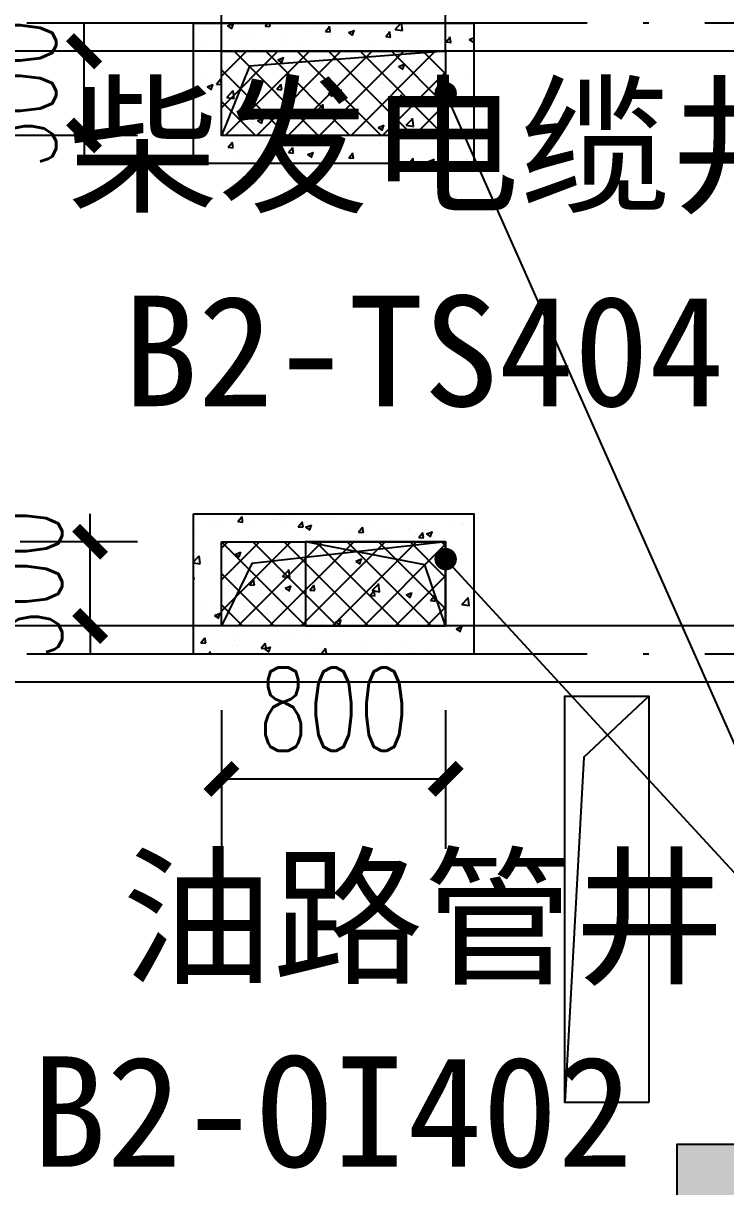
# Model space of a CAD drawing. Extents: x -18502 to 259858, y -468734 to 127958.
# Drawn here: x 73818 to 76324, y -303913 to -299763 of the extents above; entities that cross this region are included whole.
import ezdxf

# ---------------------------------------------------------------- set-up
doc = ezdxf.new("R2010")
doc.units = 0
doc.header["$LTSCALE"] = 1000
doc.linetypes.add('参照-弱电底图$0$DOTE', pattern=[2.42, 2, -0.2, 0.02, -0.2])
doc.layers.get('0').update_dxf_attribs({"linetype": 'CONTINUOUS'})
doc.layers.get('Defpoints').update_dxf_attribs({"linetype": 'CONTINUOUS'})
for name, color, linetype in [('参照-弱电底图$0$COLUMN', 2, 'CONTINUOUS'), ('参照-弱电底图$0$DOTE', 14, '参照-弱电底图$0$DOTE'), ('参照-弱电底图$0$DQ-电气楼板开洞', 5, 'CONTINUOUS'), ('参照-弱电底图$0$PUB_DIM', 3, 'CONTINUOUS'), ('参照-弱电底图$0$PUB_HATCH', 8, 'CONTINUOUS'), ('参照-弱电底图$0$WALL', 2, 'CONTINUOUS'), ('参照-弱电底图$0$变配电留洞', 9, 'CONTINUOUS'), ('参照-弱电底图$0$图层1-房间名称', 4, 'CONTINUOUS'), ('参照-弱电底图$0$图层1-房间编号', 51, 'CONTINUOUS')]:
    doc.layers.add(name, color=color, linetype=linetype)
doc.styles.add('参照-弱电底图$0$_TCH_DIM_T3', font='SIMPLEX', dxfattribs={"width": 0.705882, "bigfont": 'GBCBIG.shx'})
doc.styles.add('参照-弱电底图$0$AUDIT_D_250910134057-0', font='simhei.ttf', dxfattribs={"width": 0.8})
doc.dimstyles.new('参照-弱电底图$0$_TCH_ARCH&&100', dxfattribs={"dimtxt": 297.5, "dimasz": 100, "dimexe": 250, "dimexo": 300, "dimgap": 100, "dimtad": 1, "dimdec": 0, "dimzin": 0, "dimdsep": 46, "dimtxsty": '参照-弱电底图$0$_TCH_DIM_T3', "dimblk": '参照-弱电底图$0$_ArchTick', "dimcen": 0.09, "dimclrt": 7, "dimazin": 2, "dimtfac": 1, "dimtdec": 0, "dimtix": 1, "dimtmove": 2, "dimatfit": 3, "dimfxl": 1, "dimtolj": 1, "dimtzin": 0, "dimarcsym": 0})

# ---------------------------------------------------------------- blocks, each defined once
blk = doc.blocks.new('参照-弱电底图$0$_ArchTick')
at = {"color": 0, "linetype": 'ByBlock', "const_width": 0.4}
blk.add_lwpolyline([(-0.5, -0.5), (0.5, 0.5)], dxfattribs=at)
blk = doc.blocks.new('*D77')
at = {"layer": 'Defpoints', "color": 0, "transparency": 16777216}
for p in [(-1020483.5, -705025.6), (-1019683.5, -705025.6), (-1019683.5, -705571.1)]:
    blk.add_point(p, dxfattribs=at)
at = {"layer": '参照-弱电底图$0$PUB_DIM', "color": 0, "lineweight": -2, "transparency": 16777216}
for p, q in [((-1020483.5, -705325.6), (-1020483.5, -705821.1)), ((-1019683.5, -705325.6), (-1019683.5, -705821.1)), ((-1020483.5, -705571.1), (-1019683.5, -705571.1))]:
    blk.add_line(p, q, dxfattribs=at)
at = {"layer": '参照-弱电底图$0$PUB_DIM', "color": 0, "lineweight": -2, "transparency": 16777216, "xscale": 100, "yscale": 100, "zscale": 100, "rotation": 180}
blk.add_blockref('参照-弱电底图$0$_ArchTick', (-1020483.5, -705571.1), dxfattribs=at)
at = {"layer": '参照-弱电底图$0$PUB_DIM', "color": 0, "lineweight": -2, "transparency": 16777216, "xscale": 100, "yscale": 100, "zscale": 100}
blk.add_blockref('参照-弱电底图$0$_ArchTick', (-1019683.5, -705571.1), dxfattribs=at)
at = {"layer": '参照-弱电底图$0$PUB_DIM', "color": 7, "transparency": 16777216, "insert": (-1020083.5, -705322.3), "char_height": 297.5, "attachment_point": 5, "style": '参照-弱电底图$0$_TCH_DIM_T3'}
blk.add_mtext('\\A1;800', dxfattribs=at)
blk = doc.blocks.new('*D78')
at = {"layer": 'Defpoints', "color": 0, "transparency": 16777216}
for p in [(-1020952.3, -704725.6), (-1020483.5, -704725.6), (-1020483.5, -705025.6)]:
    blk.add_point(p, dxfattribs=at)
at = {"layer": '参照-弱电底图$0$PUB_DIM', "color": 0, "lineweight": -2, "transparency": 16777216}
for p, q in [((-1020952.3, -704725.6), (-1020952.3, -704625.6)), ((-1020783.5, -704725.6), (-1021202.3, -704725.6)), ((-1020952.3, -705025.6), (-1020952.3, -704725.6)), ((-1020783.5, -705025.6), (-1021202.3, -705025.6)), ((-1020952.3, -705025.6), (-1020952.3, -705125.6))]:
    blk.add_line(p, q, dxfattribs=at)
at = {"layer": '参照-弱电底图$0$PUB_DIM', "color": 0, "lineweight": -2, "transparency": 16777216, "xscale": 100, "yscale": 100, "zscale": 100}
for p, rotation in [((-1020952.3, -704725.6), 270), ((-1020952.3, -705025.6), 90)]:
    blk.add_blockref('参照-弱电底图$0$_ArchTick', p, dxfattribs=dict(at, rotation=rotation))
at = {"layer": '参照-弱电底图$0$PUB_DIM', "color": 7, "transparency": 16777216, "insert": (-1021201, -704875.6), "char_height": 297.5, "attachment_point": 5, "rotation": 90, "style": '参照-弱电底图$0$_TCH_DIM_T3'}
blk.add_mtext('\\A1;300', dxfattribs=at)
blk = doc.blocks.new('*D79')
at = {"layer": 'Defpoints', "color": 0, "transparency": 16777216}
for p in [(-1019683.5, -702780.8), (-1020483.5, -703275.6), (-1019683.5, -703275.6)]:
    blk.add_point(p, dxfattribs=at)
at = {"layer": '参照-弱电底图$0$PUB_DIM', "color": 0, "lineweight": -2, "transparency": 16777216}
for p, q in [((-1020483.5, -702975.6), (-1020483.5, -702530.8)), ((-1019683.5, -702975.6), (-1019683.5, -702530.8)), ((-1020483.5, -702780.8), (-1019683.5, -702780.8))]:
    blk.add_line(p, q, dxfattribs=at)
at = {"layer": '参照-弱电底图$0$PUB_DIM', "color": 0, "lineweight": -2, "transparency": 16777216, "xscale": 100, "yscale": 100, "zscale": 100, "rotation": 180}
blk.add_blockref('参照-弱电底图$0$_ArchTick', (-1020483.5, -702780.8), dxfattribs=at)
at = {"layer": '参照-弱电底图$0$PUB_DIM', "color": 0, "lineweight": -2, "transparency": 16777216, "xscale": 100, "yscale": 100, "zscale": 100}
blk.add_blockref('参照-弱电底图$0$_ArchTick', (-1019683.5, -702780.8), dxfattribs=at)
at = {"layer": '参照-弱电底图$0$PUB_DIM', "color": 7, "transparency": 16777216, "insert": (-1020083.5, -702532.1), "char_height": 297.5, "attachment_point": 5, "style": '参照-弱电底图$0$_TCH_DIM_T3'}
blk.add_mtext('\\A1;800', dxfattribs=at)
blk = doc.blocks.new('*D80')
at = {"layer": 'Defpoints', "color": 0, "transparency": 16777216}
for p in [(-1020973.9, -702975.6), (-1020483.5, -702975.6), (-1020483.5, -703275.6)]:
    blk.add_point(p, dxfattribs=at)
at = {"layer": '参照-弱电底图$0$PUB_DIM', "color": 0, "lineweight": -2, "transparency": 16777216}
for p, q in [((-1020973.9, -702975.6), (-1020973.9, -702875.6)), ((-1020783.5, -702975.6), (-1021223.9, -702975.6)), ((-1020973.9, -703275.6), (-1020973.9, -702975.6)), ((-1020783.5, -703275.6), (-1021223.9, -703275.6)), ((-1020973.9, -703275.6), (-1020973.9, -703375.6))]:
    blk.add_line(p, q, dxfattribs=at)
at = {"layer": '参照-弱电底图$0$PUB_DIM', "color": 0, "lineweight": -2, "transparency": 16777216, "xscale": 100, "yscale": 100, "zscale": 100}
for p, rotation in [((-1020973.9, -702975.6), 270), ((-1020973.9, -703275.6), 90)]:
    blk.add_blockref('参照-弱电底图$0$_ArchTick', p, dxfattribs=dict(at, rotation=rotation))
at = {"layer": '参照-弱电底图$0$PUB_DIM', "color": 7, "transparency": 16777216, "insert": (-1021222.7, -703125.6), "char_height": 297.5, "attachment_point": 5, "rotation": 90, "style": '参照-弱电底图$0$_TCH_DIM_T3'}
blk.add_mtext('\\A1;300', dxfattribs=at)
blk = doc.blocks.new('参照-弱电底图$0$_FZH')
at = {"color": 0}
blk.add_lwpolyline([(-0.5, -0.5), (0.5, -0.5), (0.5, 0.5), (-0.5, 0.5)], close=True, dxfattribs=at)
at = {"layer": '参照-弱电底图$0$PUB_HATCH', "color": 0}
blk.add_solid([(-0.5, -0.5), (0.5, -0.5), (-0.5, 0.5), (0.5, 0.5)], dxfattribs=at)
blk = doc.blocks.new('参照-弱电底图$0$柴发洞口916')
at = {"layer": '参照-弱电底图$0$DQ-电气楼板开洞'}
h = blk.add_hatch(dxfattribs=at)
h.set_pattern_fill('ANSI37', color=0, scale=50)
h.set_pattern_definition([(45, (0, 0), (-56.126601, 56.126601), []), (135, (0, 0), (-56.126601, -56.126601), [])])
h.paths.add_polyline_path([(-1020483.5, -702975.6), (-1019683.5, -702975.6), (-1019683.5, -703275.6), (-1020483.5, -703275.6)])
h.paths.add_polyline_path([(-1020483.5, -704725.6), (-1019683.5, -704725.6), (-1019683.5, -705025.6), (-1020483.5, -705025.6)])
h.paths.add_polyline_path([(-1018558.5, -702975.6), (-1018258.5, -702975.6), (-1018258.5, -705025.6), (-1018558.5, -705025.6)])
at = {"layer": '参照-弱电底图$0$DQ-电气楼板开洞', "color": 0}
for p in [(-1019683.5, -703125.6), (-1019683.5, -704787.3)]:
    blk.add_line(p, (-1018260.7, -706333.3), dxfattribs=at)
for points in [[(-1020483.5, -702975.6), (-1019683.5, -702975.6), (-1019683.5, -703275.6), (-1020483.5, -703275.6)], [(-1020483.5, -704725.6), (-1019683.5, -704725.6), (-1019683.5, -705025.6), (-1020483.5, -705025.6)]]:
    blk.add_lwpolyline(points, close=True, dxfattribs=at)
for points in [[(-1019683.5, -702975.6), (-1020383.9, -703028.4), (-1020483.5, -703275.6)], [(-1019683.5, -704725.6), (-1020375.1, -704802.8), (-1020483.5, -705025.6)]]:
    blk.add_lwpolyline(points, dxfattribs=at)
at = {"layer": '参照-弱电底图$0$DQ-电气楼板开洞', "color": 0, "const_width": 40}
for points in [[(-1019691.6, -703107.3, 1), (-1019675.4, -703143.9, 1)], [(-1019697.1, -704772.5, 1), (-1019670, -704802, 1)]]:
    blk.add_lwpolyline(points, format="xyb", close=True, dxfattribs=at)
at = {"layer": '参照-弱电底图$0$PUB_DIM', "color": 0}
for p1, p2, distance, picture, middle in [((-1020483.5, -703275.6), (-1019683.5, -703275.6), 494.8, '*D79', (-1020083.5, -702532.1)), ((-1020483.5, -703275.6), (-1020483.5, -702975.6), 490.4, '*D80', (-1021222.7, -703125.6)), ((-1020483.5, -705025.6), (-1020483.5, -704725.6), 468.8, '*D78', (-1021201, -704875.6)), ((-1020483.5, -705025.6), (-1019683.5, -705025.6), -545.5, '*D77', (-1020083.5, -705322.3))]:
    dim = blk.add_aligned_dim(p1=p1, p2=p2, distance=distance, dimstyle='参照-弱电底图$0$_TCH_ARCH&&100', dxfattribs=at)
    dim.commit()
    dim.dimension.update_dxf_attribs({"geometry": picture, "text_midpoint": middle})

msp = doc.modelspace()

# ---------------------------------------------------------------- linework, layer by layer
at = {"layer": '参照-弱电底图$0$DOTE', "color": 8}
for p, q in [((78250, -299762.7), (72000, -299762.7)), ((78250, -302012.7), (72000, -302012.7))]:
    msp.add_line(p, q, dxfattribs=at)
at = {"layer": '参照-弱电底图$0$DQ-电气楼板开洞', "color": 0, "linetype": 'Continuous'}
for p, q in [((74498, -299773.3), (74498, -299773.3)), ((74547, -299772.1), (74568, -299764)), ((74547, -299772.1), (74561.9, -299782.2)), ((74561.4, -299781.4), (74567.5, -299763.2)), ((74680.8, -299772.6), (74689.1, -299762.7)), ((74680.8, -299772.6), (74698.7, -299774.2)), ((74698.2, -299773.4), (74696.2, -299762.7)), ((74895.9, -299791.5), (74910.4, -299774.2)), ((74913.3, -299792.2), (74909.9, -299773.4)), ((74911.2, -299778.5), (74911.2, -299778.5)), ((75024.8, -299763.5), (75024.8, -299763.5)), ((75089.1, -299773.9), (75089.1, -299773.9)), ((75144.4, -299784.6), (75165.4, -299762.7)), ((75144.4, -299784.6), (75171, -299788.7)), ((75170.5, -299788), (75167.5, -299762.7)), ((75263.1, -299768.7), (75263.1, -299768.7)), ((74432.5, -299799.3), (74432.5, -299799.3)), ((74592.6, -299806.1), (74592.6, -299806.1)), ((74646.6, -299813.3), (74646.6, -299813.3)), ((74752.8, -299812.8), (74752.8, -299812.8)), ((74836.1, -299788.4), (74836.1, -299788.4)), ((74895.9, -299791.5), (74913.9, -299793)), ((74912.9, -299819.6), (74912.9, -299819.6)), ((74914.1, -299803.9), (74914.1, -299803.9)), ((74955.7, -299810.4), (74955.7, -299810.4)), ((74978.2, -299796.1), (74999.2, -299788.1)), ((74978.2, -299796.1), (74993.1, -299806.2)), ((74992.5, -299805.4), (74998.6, -299787.3)), ((75073.1, -299826.4), (75073.1, -299826.4)), ((75107.3, -299791.2), (75107.3, -299791.2)), ((75111.1, -299810.3), (75125.6, -299793)), ((75111.1, -299810.3), (75129, -299811.8)), ((75128.5, -299811), (75125, -299792.2)), ((75326.3, -299829.1), (75340.8, -299811.9)), ((75335.9, -299809.7), (75335.9, -299809.7)), ((75343.7, -299829.9), (75340.2, -299811.1)), ((75409.3, -299820.2), (75425, -299814.1)), ((75409.3, -299820.2), (75424.2, -299830.2)), ((75423.7, -299829.4), (75425, -299825.5)), ((74457.9, -299838.2), (74457.9, -299838.2)), ((74533, -299828.3), (74533, -299828.3)), ((74564.2, -299864), (74564.2, -299864)), ((74645.9, -299854), (74645.9, -299854)), ((74739.1, -299833.9), (74739.1, -299833.9)), ((74801.7, -299831.5), (74801.7, -299831.5)), ((75135.3, -299856.9), (75135.3, -299856.9)), ((75160.9, -299839.8), (75160.9, -299839.8)), ((75210.4, -299847), (75210.4, -299847)), ((75233.2, -299833.1), (75233.2, -299833.1)), ((75259.4, -299868.6), (75259.4, -299868.6)), ((75324.1, -299832.1), (75324.1, -299832.1)), ((75326.3, -299829.1), (75344.2, -299830.7)), ((75393.4, -299839.9), (75393.4, -299839.9)), ((75413.5, -299847.4), (75413.5, -299847.4)), ((74494.3, -299873.2), (74494.3, -299873.2)), ((74726.1, -299892.9), (74747.1, -299884.8)), ((74726.1, -299892.9), (74741, -299903)), ((74740.5, -299902.2), (74746.6, -299884)), ((74757.2, -299906.7), (74757.2, -299906.7)), ((74811, -299899.8), (74811, -299899.8)), ((74832.3, -299896.8), (74832.3, -299896.8)), ((74945.9, -299881.8), (74945.9, -299881.8)), ((74986, -299869.8), (74986, -299869.8)), ((75103.6, -299891.1), (75103.6, -299891.1)), ((75157.2, -299916.9), (75178.2, -299908.8)), ((75171.6, -299926.2), (75177.7, -299908.1)), ((74454.1, -299946.6), (74454.1, -299946.6)), ((74567.7, -299931.6), (74567.7, -299931.6)), ((74636.1, -299929.8), (74636.1, -299929.8)), ((74798, -299931.4), (74798, -299931.4)), ((74952.1, -299910.3), (74952.1, -299910.3)), ((75157.2, -299916.9), (75172.2, -299927)), ((75245.1, -299950.4), (75245.1, -299950.4)), ((75275.5, -299944.7), (75275.5, -299944.7)), ((75409.8, -299947.3), (75409.8, -299947.3)), ((74437.3, -299992.9), (74437.3, -299992.9)), ((74461.1, -299959.9), (74461.1, -299959.9)), ((74474, -299989.6), (74495, -299981.6)), ((74474, -299989.6), (74489, -299999.7)), ((74488.4, -299998.9), (74494.5, -299980.8)), ((74490.7, -299973.1), (74490.7, -299973.1)), ((74507.2, -299979.5), (74521.7, -299962.2)), ((74507.2, -299979.5), (74525.1, -299981)), ((74524.6, -299980.2), (74521.1, -299961.4)), ((74534.2, -299959.4), (74534.2, -299959.4)), ((74642.2, -299953.9), (74642.2, -299953.9)), ((74694.3, -299966.1), (74694.3, -299966.1)), ((74722.4, -299998.3), (74736.9, -299981)), ((74739.8, -299999), (74736.3, -299980.2)), ((74854.5, -299972.9), (74854.5, -299972.9)), ((75014.6, -299979.7), (75014.6, -299979.7)), ((75056.4, -299975.2), (75056.4, -299975.2)), ((75100, -299990.9), (75100, -299990.9)), ((75100.6, -299974.8), (75100.6, -299974.8)), ((75131.5, -299965.3), (75131.5, -299965.3)), ((75174.8, -299986.4), (75174.8, -299986.4)), ((75255.8, -299968.4), (75255.8, -299968.4)), ((74543.8, -300027.2), (74567.2, -300002.8)), ((74543.8, -300027.2), (74570.5, -300031.3)), ((74569.9, -300030.6), (74566.6, -300002.1)), ((74597.5, -299999.7), (74597.5, -299999.7)), ((74678.2, -300025), (74678.2, -300025)), ((74722.4, -299998.3), (74740.3, -299999.9)), ((74753.3, -300015.1), (74753.3, -300015.1)), ((74757.6, -300006.4), (74757.6, -300006.4)), ((74794.4, -300031.2), (74794.4, -300031.2)), ((74867, -300000.2), (74867, -300000.2)), ((74905.2, -300013.7), (74926.2, -300005.6)), ((74905.2, -300013.7), (74920.1, -300023.7)), ((74917.7, -300013.2), (74917.7, -300013.2)), ((74919.5, -300022.9), (74925.6, -300004.8)), ((74925.6, -300004.8), (74925.6, -300004.8)), ((74937.6, -300017.1), (74952, -299999.9)), ((74937.6, -300017.1), (74955.5, -300018.7)), ((74948.4, -300010.1), (74948.4, -300010.1)), ((74955, -300017.9), (74951.5, -299999.1)), ((75077.9, -300020), (75077.9, -300020)), ((75152.7, -300035.9), (75167.2, -300018.7)), ((75170.1, -300036.7), (75166.7, -300017.9)), ((75238, -300026.7), (75238, -300026.7)), ((75334.9, -299993.2), (75334.9, -299993.2)), ((75336.3, -300037.7), (75357.3, -300029.6)), ((75350.7, -300047), (75356.8, -300028.8)), ((75398.2, -300033.5), (75398.2, -300033.5)), ((74487, -300072.9), (74487, -300072.9)), ((74488.8, -300050), (74488.8, -300050)), ((74575.7, -300064.9), (74575.7, -300064.9)), ((74638.6, -300053.7), (74638.6, -300053.7)), ((74750.6, -300034.8), (74750.6, -300034.8)), ((74864, -300076.8), (74887.3, -300052.5)), ((74890.1, -300080.2), (74886.8, -300051.7)), ((75152.7, -300035.9), (75170.7, -300037.5)), ((75166.2, -300068.7), (75166.2, -300068.7)), ((75252.1, -300068.3), (75252.1, -300068.3)), ((75336.3, -300037.7), (75351.2, -300047.8)), ((75355.7, -300043.8), (75355.7, -300043.8)), ((75367.9, -300054.8), (75382.4, -300037.5)), ((75367.9, -300054.8), (75385.9, -300056.3)), ((75385.3, -300055.5), (75381.8, -300036.7)), ((75406.2, -300047.2), (75406.2, -300047.2)), ((74474.5, -300111.9), (74474.5, -300111.9)), ((74653.1, -300110.4), (74674.1, -300102.4)), ((74653.1, -300110.4), (74668, -300120.5)), ((74667.5, -300119.7), (74673.6, -300101.6)), ((74864, -300076.8), (74890.6, -300081)), ((74944.8, -300110), (74944.8, -300110)), ((74977.5, -300093.5), (74977.5, -300093.5)), ((75052.6, -300083.7), (75052.6, -300083.7)), ((75096.3, -300090.8), (75096.3, -300090.8)), ((75184.1, -300126.5), (75207.5, -300102.1)), ((75210.3, -300129.9), (75207, -300101.4)), ((74599.3, -300143.3), (74599.3, -300143.3)), ((74634.7, -300118.6), (74634.7, -300118.6)), ((74634.9, -300153.6), (74634.9, -300153.6)), ((74674.4, -300133.5), (74674.4, -300133.5)), ((74788, -300118.5), (74788, -300118.5)), ((74790.7, -300131.1), (74790.7, -300131.1)), ((74794.8, -300125.4), (74794.8, -300125.4)), ((74955, -300132.2), (74955, -300132.2)), ((75084.2, -300134.5), (75105.2, -300126.4)), ((75084.2, -300134.5), (75099.2, -300144.5)), ((75088.2, -300153.8), (75088.2, -300153.8)), ((75098.6, -300143.7), (75104.7, -300125.6)), ((75115.1, -300138.9), (75115.1, -300138.9)), ((75184.1, -300126.5), (75210.8, -300130.6)), ((75263.1, -300123.7), (75263.1, -300123.7)), ((75275.2, -300145.7), (75275.2, -300145.7)), ((75351.9, -300152.2), (75351.9, -300152.2)), ((75402.5, -300147), (75402.5, -300147)), ((74483.4, -300172.8), (74483.4, -300172.8)), ((74548.8, -300205.1), (74563.3, -300187.9)), ((74566.2, -300205.9), (74562.8, -300187.1)), ((74913.2, -300183.8), (74913.2, -300183.8)), ((75087.3, -300187), (75087.3, -300187)), ((75092.7, -300190.7), (75092.7, -300190.7)), ((75248.5, -300168.2), (75248.5, -300168.2)), ((75276.8, -300162.1), (75276.8, -300162.1)), ((75335, -300189.6), (75335, -300189.6)), ((74548.8, -300205.1), (74566.8, -300206.7)), ((74709.1, -300236.8), (74709.1, -300236.8)), ((74738.3, -300213.8), (74738.3, -300213.8)), ((74764, -300223.9), (74778.5, -300206.7)), ((74764, -300223.9), (74781.9, -300225.5)), ((74781.4, -300224.7), (74777.9, -300205.9)), ((74787.1, -300231), (74787.1, -300231)), ((74832.2, -300231.2), (74853.2, -300223.2)), ((74832.2, -300231.2), (74847.1, -300241.3)), ((74846.6, -300240.5), (74852.6, -300222.4)), ((74898.6, -300211.9), (74898.6, -300211.9)), ((74941.1, -300209.9), (74941.1, -300209.9)), ((74973.7, -300202), (74973.7, -300202)), ((74979.2, -300242.8), (74993.7, -300225.5)), ((74996.6, -300243.5), (74993.1, -300224.7)), ((75160.1, -300219.6), (75160.1, -300219.6)), ((74520.4, -300261.7), (74520.4, -300261.7)), ((74563.3, -300243.9), (74563.3, -300243.9)), ((74595.5, -300251.8), (74595.5, -300251.8)), ((74631.3, -300253.5), (74631.3, -300253.5)), ((74979.2, -300242.8), (74997.1, -300244.3)), ((74985.1, -300249.7), (74985.1, -300249.7)), ((75194.4, -300261.6), (75208.8, -300244.4)), ((75194.4, -300261.6), (75206.6, -300262.7)), ((75211.8, -300262.4), (75208.3, -300243.6)), ((75263.3, -300255.2), (75284.3, -300247.2)), ((75263.3, -300255.2), (75274.3, -300262.7)), ((75278.3, -300262.7), (75283.8, -300246.4)), ((75386.6, -300255.6), (75386.6, -300255.6)), ((75398.9, -300246.9), (75398.9, -300246.9)), ((75423.5, -300262.7), (75423.5, -300262.4)), ((74583.4, -301540.2), (74597.9, -301523)), ((74584.3, -301515.4), (74584.3, -301515.4)), ((74600.8, -301541), (74597.3, -301522.2)), ((74744.4, -301522.2), (74744.4, -301522.2)), ((74783, -301522.3), (74783, -301522.3)), ((74922.1, -301524.4), (74922.1, -301524.4)), ((74487.4, -301548.9), (74487.4, -301548.9)), ((74518.4, -301557.1), (74518.4, -301557.1)), ((74583.4, -301540.2), (74601.3, -301541.8)), ((74583.9, -301551.8), (74583.9, -301551.8)), ((74647.5, -301555.7), (74647.5, -301555.7)), ((74707.9, -301532.2), (74707.9, -301532.2)), ((74739.7, -301529.3), (74739.7, -301529.3)), ((74747.1, -301554.4), (74747.1, -301554.4)), ((74798.6, -301559.1), (74813.1, -301541.8)), ((74798.6, -301559.1), (74816.5, -301560.6)), ((74807.7, -301562.5), (74807.7, -301562.5)), ((74816, -301559.8), (74812.5, -301541)), ((74825.3, -301560.5), (74846.3, -301552.5)), ((74825.3, -301560.5), (74840.3, -301570.6)), ((74839.7, -301569.8), (74845.8, -301551.7)), ((74904.5, -301528.9), (74904.5, -301528.9)), ((74967.8, -301569.2), (74967.8, -301569.2)), ((75013.8, -301577.9), (75028.2, -301560.6)), ((75031.2, -301578.7), (75027.7, -301559.8)), ((75064.7, -301535.7), (75064.7, -301535.7)), ((75197.4, -301566.3), (75197.4, -301566.3)), ((75224.8, -301542.5), (75224.8, -301542.5)), ((75351.4, -301545.2), (75351.4, -301545.2)), ((75385, -301549.2), (75385, -301549.2)), ((75385.4, -301550.9), (75385.4, -301550.9)), ((74432.3, -301571), (74432.3, -301571)), ((74572.2, -301584.4), (74572.2, -301584.4)), ((74890.1, -301608), (74890.1, -301608)), ((75007.2, -301600.7), (75007.2, -301600.7)), ((75013.8, -301577.9), (75031.7, -301579.5)), ((75041.6, -301588.8), (75041.6, -301588.8)), ((75082.3, -301590.8), (75082.3, -301590.8)), ((75128, -301576), (75128, -301576)), ((75195.9, -301575.9), (75195.9, -301575.9)), ((75228.9, -301596.7), (75243.4, -301579.5)), ((75228.9, -301596.7), (75246.9, -301598.3)), ((75246.3, -301597.5), (75242.9, -301578.7)), ((75256.5, -301584.5), (75277.5, -301576.5)), ((75256.5, -301584.5), (75271.4, -301594.6)), ((75270.9, -301593.8), (75276.9, -301575.7)), ((75288.1, -301582.8), (75288.1, -301582.8)), ((74573.3, -301657.3), (74594.3, -301649.2)), ((74580.2, -301651.6), (74580.2, -301651.6)), ((74587.7, -301666.5), (74593.7, -301648.4)), ((74629, -301650.5), (74629, -301650.5)), ((74704.1, -301640.6), (74704.1, -301640.6)), ((74736, -301629.1), (74736, -301629.1)), ((74817.7, -301625.7), (74817.7, -301625.7)), ((75259.6, -301643.3), (75259.6, -301643.3)), ((75347.8, -301645.1), (75347.8, -301645.1)), ((74425, -301684.4), (74445.9, -301662.6)), ((74425, -301687.4), (74449.2, -301691.1)), ((74428.7, -301670.8), (74428.7, -301670.8)), ((74439.5, -301675.4), (74439.5, -301675.4)), ((74448.6, -301690.4), (74445.3, -301661.9)), ((74524.6, -301667.9), (74524.6, -301667.9)), ((74573.3, -301657.3), (74588.2, -301667.3)), ((74684.7, -301674.7), (74684.7, -301674.7)), ((74844.9, -301681.4), (74844.9, -301681.4)), ((75004.4, -301681.3), (75025.4, -301673.2)), ((75004.4, -301681.3), (75019.3, -301691.4)), ((75005, -301688.2), (75005, -301688.2)), ((75018.8, -301690.6), (75024.9, -301672.4)), ((75037.9, -301688.7), (75037.9, -301688.7)), ((75084.6, -301673.3), (75084.6, -301673.3)), ((75117, -301694.2), (75117, -301694.2)), ((75193.8, -301666.2), (75193.8, -301666.2)), ((75306.4, -301669.2), (75306.4, -301669.2)), ((75381.5, -301659.4), (75381.5, -301659.4)), ((74427.2, -301747.8), (74425, -301735.7)), ((74732.4, -301729), (74732.4, -301729)), ((74734.7, -301733.4), (74734.7, -301733.4)), ((74742.7, -301736.6), (74766, -301712.3)), ((74768.8, -301740), (74765.5, -301711.5)), ((74886.4, -301707.9), (74886.4, -301707.9)), ((74909.7, -301703.4), (74909.7, -301703.4)), ((74928.2, -301719), (74928.2, -301719)), ((75003.3, -301709.1), (75003.3, -301709.1)), ((75165.2, -301695), (75165.2, -301695)), ((75325.3, -301701.7), (75325.3, -301701.7)), ((75331.5, -301709.2), (75331.5, -301709.2)), ((74425, -301748.4), (74427.8, -301748.6)), ((74425, -301770.7), (74425, -301770.7)), ((74550.1, -301768.8), (74550.1, -301768.8)), ((74559.8, -301763.4), (74559.8, -301763.4)), ((74576.6, -301751.5), (74576.6, -301751.5)), ((74625, -301765.9), (74639.5, -301748.7)), ((74625, -301765.9), (74643, -301767.5)), ((74625.2, -301758.9), (74625.2, -301758.9)), ((74642.4, -301766.7), (74639, -301747.9)), ((74738.8, -301744), (74738.8, -301744)), ((74742.7, -301736.6), (74769.3, -301740.8)), ((74752.3, -301778.1), (74773.4, -301770)), ((74766.7, -301787.3), (74772.8, -301769.2)), ((74840.2, -301784.7), (74854.7, -301767.5)), ((74857.6, -301785.5), (74854.1, -301766.7)), ((74981.6, -301769.2), (74981.6, -301769.2)), ((75062.8, -301786.3), (75086.2, -301761.9)), ((75089, -301789.7), (75085.6, -301761.2)), ((75156.5, -301739.2), (75156.5, -301739.2)), ((75190.1, -301766.1), (75190.1, -301766.1)), ((75302.6, -301777.7), (75302.6, -301777.7)), ((75344.1, -301744.9), (75344.1, -301744.9)), ((75416.2, -301762.7), (75416.2, -301762.7)), ((74752.3, -301778.1), (74767.3, -301788.1)), ((74806.6, -301799.3), (74806.6, -301799.3)), ((74840.2, -301784.7), (74858.1, -301786.3)), ((74882.8, -301807.8), (74882.8, -301807.8)), ((75034.3, -301788.5), (75034.3, -301788.5)), ((75038, -301812.5), (75038, -301812.5)), ((75055.4, -301803.5), (75069.9, -301786.3)), ((75055.4, -301803.5), (75073.3, -301805.1)), ((75062.8, -301786.3), (75089.5, -301790.4)), ((75072.8, -301804.3), (75069.3, -301785.5)), ((75183.5, -301802.1), (75204.5, -301794)), ((75183.5, -301802.1), (75198.4, -301812.2)), ((75197.9, -301811.4), (75204, -301793.2)), ((75227.5, -301787.6), (75227.5, -301787.6)), ((75270.6, -301822.4), (75285, -301805.1)), ((75288, -301823.1), (75284.5, -301804.3)), ((75383, -301835.9), (75406.4, -301811.6)), ((75409.1, -301839.3), (75405.8, -301810.8)), ((74456.7, -301859.3), (74456.7, -301859.3)), ((74466.2, -301821.2), (74466.2, -301821.2)), ((74572.9, -301851.4), (74572.9, -301851.4)), ((74626.3, -301828), (74626.3, -301828)), ((74631.7, -301829.3), (74631.7, -301829.3)), ((74728.7, -301828.9), (74728.7, -301828.9)), ((74786.4, -301834.7), (74786.4, -301834.7)), ((74849.3, -301837.4), (74849.3, -301837.4)), ((74924.4, -301827.5), (74924.4, -301827.5)), ((74946.6, -301841.5), (74946.6, -301841.5)), ((75106.7, -301848.3), (75106.7, -301848.3)), ((75266.9, -301855), (75266.9, -301855)), ((75270.6, -301822.4), (75288.5, -301823.9)), ((75271.1, -301844.2), (75271.1, -301844.2)), ((75340.5, -301844.8), (75340.5, -301844.8)), ((75383, -301835.9), (75409.7, -301840.1)), ((74471.1, -301887.1), (74471.1, -301887.1)), ((74500.3, -301874.8), (74521.3, -301866.8)), ((74500.3, -301874.8), (74515.2, -301884.9)), ((74514.7, -301884.1), (74520.7, -301866)), ((74529.4, -301861.5), (74529.4, -301861.5)), ((74546.2, -301877.3), (74546.2, -301877.3)), ((74659.9, -301862.3), (74659.9, -301862.3)), ((74689.6, -301868.3), (74689.6, -301868.3)), ((74849.7, -301875), (74849.7, -301875)), ((74931.4, -301898.8), (74952.4, -301890.8)), ((74931.4, -301898.8), (74946.3, -301908.9)), ((74945.8, -301908.1), (74951.9, -301890)), ((75009.8, -301881.8), (75009.8, -301881.8)), ((75030.6, -301888.4), (75030.6, -301888.4)), ((75096.1, -301874.2), (75096.1, -301874.2)), ((75170, -301888.5), (75170, -301888.5)), ((75186.5, -301865.9), (75186.5, -301865.9)), ((75223.7, -301896), (75223.7, -301896)), ((75330.1, -301895.3), (75330.1, -301895.3)), ((75337.3, -301881), (75337.3, -301881)), ((74725.1, -301928.7), (74725.1, -301928.7)), ((74746.2, -301934.3), (74746.2, -301934.3)), ((74879.1, -301907.6), (74879.1, -301907.6)), ((74921.2, -301904.2), (74921.2, -301904.2)), ((74959.1, -301930.8), (74959.1, -301930.8)), ((75148.6, -301905.9), (75148.6, -301905.9)), ((75362.6, -301922.9), (75383.6, -301914.8)), ((75362.6, -301922.9), (75377.5, -301932.9)), ((75376.9, -301932.1), (75383, -301914)), ((74451.5, -301972.7), (74465.9, -301955.5)), ((74451.5, -301972.7), (74469.4, -301974.3)), ((74468.9, -301973.5), (74465.4, -301954.7)), ((74566.6, -301980.4), (74566.6, -301980.4)), ((74569.3, -301951.2), (74569.3, -301951.2)), ((74571.3, -301964.3), (74571.3, -301964.3)), ((74580.9, -301980.6), (74580.9, -301980.6)), ((74666.7, -301991.6), (74681.1, -301974.3)), ((74684.1, -301992.3), (74680.6, -301973.5)), ((74770.4, -301955.7), (74770.4, -301955.7)), ((74845.5, -301945.8), (74845.5, -301945.8)), ((75182.8, -301965.8), (75182.8, -301965.8)), ((75336.8, -301944.7), (75336.8, -301944.7)), ((74467.3, -301995.6), (74467.3, -301995.6)), ((74477.8, -302012.7), (74485.6, -302004.5)), ((74486.1, -302012.7), (74485.1, -302003.8)), ((74666.7, -301991.6), (74684.6, -301993.1)), ((74679.4, -301995.6), (74700.4, -301987.5)), ((74679.4, -301995.6), (74694.3, -302005.7)), ((74693.7, -302004.9), (74699.8, -301986.7)), ((74726.8, -301987.2), (74726.8, -301987.2)), ((74875.5, -302007.5), (74875.5, -302007.5)), ((74881.8, -302010.4), (74896.3, -301993.1)), ((74881.8, -302010.4), (74899.8, -302011.9)), ((74886.9, -301994), (74886.9, -301994)), ((74899.2, -302011.1), (74895.8, -301992.3)), ((75027, -301988.3), (75027, -301988.3)), ((75047.1, -302000.7), (75047.1, -302000.7)), ((75111.2, -302012.7), (75110.9, -302011.2)), ((75110.9, -302012.7), (75111.5, -302012)), ((75128.7, -302012.7), (75131.5, -302011.6)), ((75130.3, -302012.7), (75131, -302010.8)), ((75207.2, -302007.5), (75207.2, -302007.5)), ((75258.4, -301999.4), (75258.4, -301999.4))]:
    msp.add_line(p, q, dxfattribs=at)
at = {"layer": '参照-弱电底图$0$DQ-电气楼板开洞', "color": 0}
for points in [[(74425, -299762.7), (75425, -299762.7), (75425, -300262.7), (74425, -300262.7)], [(74425, -301512.7), (75425, -301512.7), (75425, -302012.7), (74425, -302012.7)]]:
    msp.add_lwpolyline(points, close=True, dxfattribs=at)
at = {"layer": '参照-弱电底图$0$WALL', "color": 8}
for p, q in [((77250, -299862.7), (73125, -299862.7)), ((77250, -301912.7), (73125, -301912.7)), ((77250, -302112.7), (73125, -302112.7))]:
    msp.add_line(p, q, dxfattribs=at)
at = {"layer": '参照-弱电底图$0$变配电留洞', "color": 8}
for q in [(76050, -302162.7), (75750, -303612.7)]:
    msp.add_line((75817.9, -302380.6), q, dxfattribs=at)
for points in [[(75325, -301612.7), (74825, -301612.7), (74825, -301912.7), (75325, -301912.7)], [(76050, -303612.7), (75750, -303612.7), (75750, -302162.7), (76050, -302162.7)]]:
    msp.add_lwpolyline(points, close=True, dxfattribs=at)
msp.add_lwpolyline([(75325, -301912.7), (75250.2, -301695), (74825, -301612.7)], dxfattribs=at)

# ---------------------------------------------------------------- block references
at = {"layer": '参照-弱电底图$0$COLUMN', "color": 8, "xscale": 1100, "yscale": 1099.999999883584, "zscale": 1099.999999883584}
msp.add_blockref('参照-弱电底图$0$_FZH', (76700, -304312.7), dxfattribs=at)
at = {"layer": '参照-弱电底图$0$DQ-电气楼板开洞', "color": 8}
msp.add_blockref('参照-弱电底图$0$柴发洞口916', (1095008.5, 403113), dxfattribs=at)

# ---------------------------------------------------------------- texts
at = {"layer": '参照-弱电底图$0$图层1-房间名称', "color": 8, "style": '参照-弱电底图$0$AUDIT_D_250910134057-0'}
for s, p in [('柴发电缆井', (73975.9, -300396.3)), ('油路管井', (74169.4, -303148.5))]:
    msp.add_text(s, height=394.3, dxfattribs=at).set_placement(p)
at = {"layer": '参照-弱电底图$0$图层1-房间编号', "color": 8, "style": '参照-弱电底图$0$AUDIT_D_250910134057-0'}
for s, p in [('B2-TS404', (74172.9, -301128.6)), ('B2-OI402', (73846.5, -303842.1))]:
    msp.add_text(s, height=394.3, dxfattribs=at).set_placement(p)

doc.saveas('drawing.dxf')
